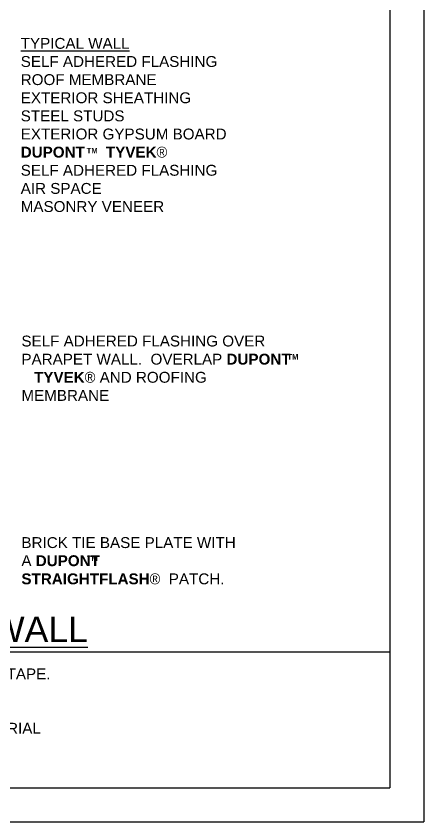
# Model space of a CAD drawing. Extents: x -30.3 to 51, y 0 to 66.
# Drawn here: x 33 to 51, y 0 to 35.56 of the extents above; entities that cross this region are included whole.
import ezdxf

# ---------------------------------------------------------------- set-up
doc = ezdxf.new("R2010")
doc.units = 0
doc.header["$LTSCALE"] = 1.5
doc.header["$MEASUREMENT"] = 0
doc.layers.get('DEFPOINTS').update_dxf_attribs({"linetype": 'CONTINUOUS'})
doc.layers.add('8X11-TTB$0$B', color=5, linetype='CONTINUOUS')
doc.layers.add('TEXT', color=7, linetype='CONTINUOUS')
doc.styles.add('DETAILS', font='sanss___.ttf', dxfattribs={"height": 1})

msp = doc.modelspace()

# ---------------------------------------------------------------- linework, layer by layer
at = {"layer": '8X11-TTB$0$B', "color": 7}
for p, q in [((49.5, 64.5), (49.5, 1.5)), ((1.5, 7.5), (49.5, 7.5)), ((1.5, 1.5), (49.5, 1.5))]:
    msp.add_line(p, q, dxfattribs=at)
at = {"layer": 'DEFPOINTS'}
for p in [(51, 66), (0, 0)]:
    msp.add_line(p, (51, 0), dxfattribs=at)

# ---------------------------------------------------------------- texts
at = {"layer": 'TEXT', "style": 'DETAILS'}
for s, insert, char_height, attachment_point in [('{\\fArial|b0|i0|c0|p34;\\LTYPICAL WALL\\P\\lSELF ADHERED FLASHING}\\PROOF MEMBRANE\\PEXTERIOR SHEATHING\\PSTEEL STUDS \\PEXTERIOR GYPSUM BOARD\\P{\\fArial|b1|i0|c0|p34;DUPONT     TYVEK\\fSymbol|b0|i0|c2|p18;â }\\P{\\fArial|b0|i0|c0|p34;SELF ADHERED FLASHING\\PAIR SPACE\\PMASONRY VENEER}', (33.199, 34.601), 0.48, 1), ('{\\fSansSerif|b1|i0|c2|p2;TM}', (36.112, 29.627), 0.24, 4), ('{\\fSansSerif|b1|i0|c2|p2;TM}', (44.973, 20.526), 0.24, 4), ('{\\fSansSerif|b1|i0|c2|p2;TM}', (36.124, 11.629), 0.24, 4)]:
    msp.add_mtext(s, dxfattribs=dict(at, insert=insert, char_height=char_height, attachment_point=attachment_point))
for s, insert, char_height, width, attachment_point in [('SELF ADHERED FLASHING OVER PARAPET WALL.  OVERLAP {\\fSansSerif|b1|i0|c2|p2;DUPONT     TYVEK\\fSymbol|b0|i0|c2|p18;â} AND ROOFING MEMBRANE', (33.23, 21.463), 0.48, 12.16278, 1), ('BRICK TIE BASE PLATE WITH  A {\\fSansSerif|b1|i0|c2|p2;DUPONT     STRAIGHTFLASH\\fSymbol|b0|i0|c2|p18;â}  PATCH.', (33.23, 12.567), 0.48, 10.15656, 1), ('{\\LBRICK - PARAPET WALL}', (27.042, 7.923), 1.125, 37.17715, 8), ('{\\fSymbol|b0|i0|c2|p18;· }SEAL ALL DUPONT     TYVEK{\\fSymbol|b0|i0|c2|p18;â} SEAMS AND REPAIR MINOR HOLES WITH DUPONT     TYVEK{\\fSymbol|b0|i0|c2|p18;â} TAPE.\\P{\\fSymbol|b0|i0|c2|p18;· }FASTEN DUPONT     TYVEK{\\fSymbol|b0|i0|c2|p18;â} WITH APPROVED FASTENERS AND SPACING.\\P{\\fSymbol|b0|i0|c2|p18;· }INTERIOR VAPOR RETARDER MAY BE REQUIRED IN SOME REGIONS.\\P{\\fSymbol|b0|i0|c2|p18;· }LOCAL LAWS, ZONING, AND BUILDING CODES VARY AND THEREFORE GOVERN OVER MATERIAL \\P   SELECTION  AND DETAILING SHOWN ABOVE.\\P{\\fSymbol|b0|i0|c2|p18;· }EXTERIOR INSULATION MAY BE APPLIED IN FRONT OR BEHIND DUPONT     TYVEK{\\fSymbol|b0|i0|c2|p18;â} LAYER.', (2.055, 6.773), 0.48, 35.73533, 1)]:
    msp.add_mtext(s, dxfattribs=dict(at, insert=insert, char_height=char_height, width=width, attachment_point=attachment_point))

doc.saveas('drawing.dxf')
